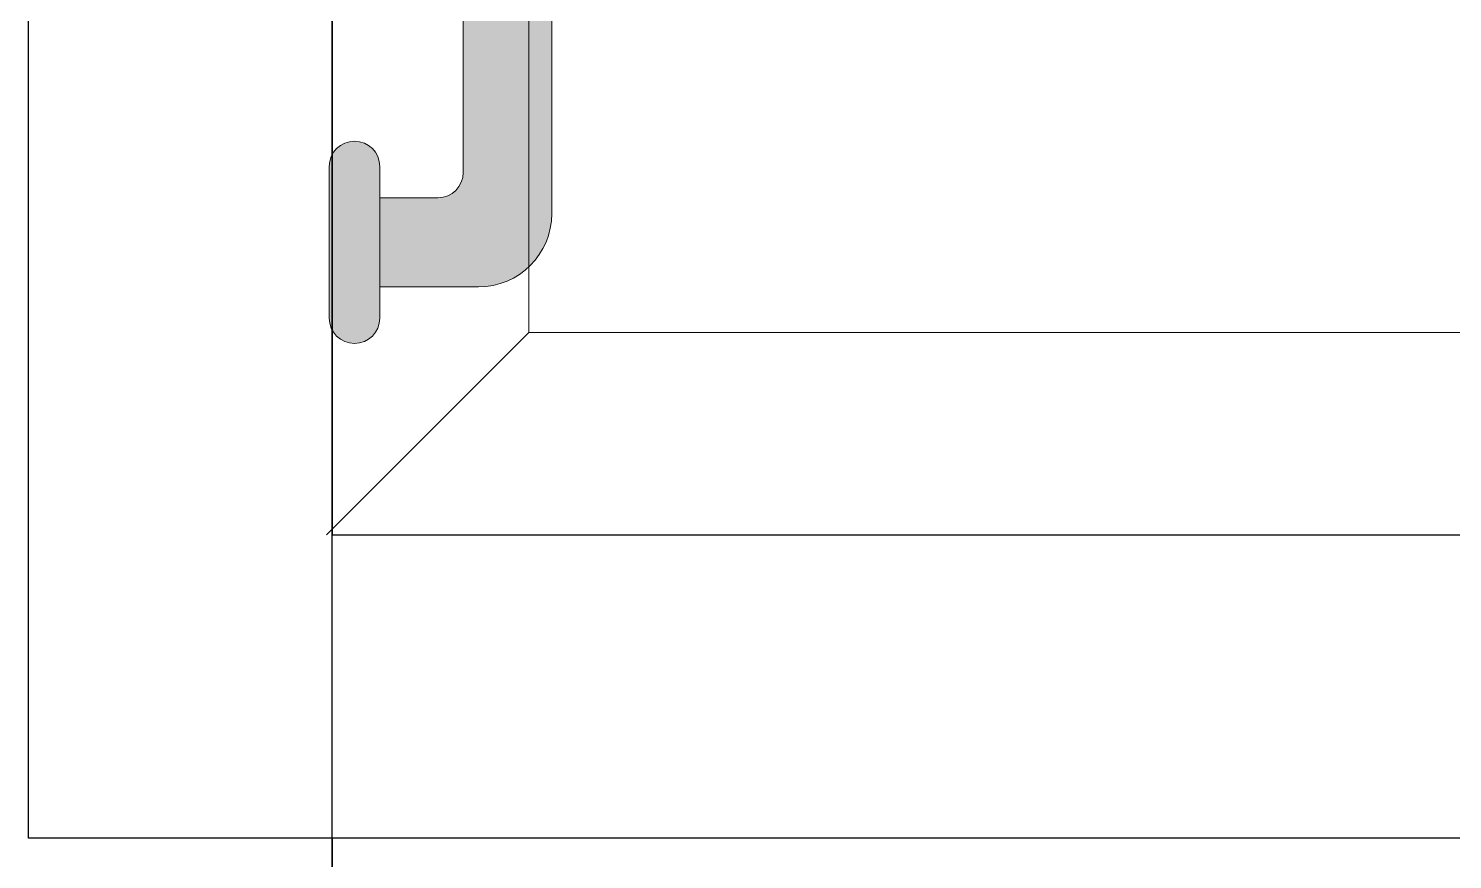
# Model space of a CAD drawing. Header units: metres. Extents: x 167 to 250, y 44 to 219.
# Drawn here: x 175.173 to 175.736, y 106.625 to 106.954 of the extents above; entities that cross this region are included whole.
import ezdxf

# ---------------------------------------------------------------- set-up
doc = ezdxf.new("R2010")
doc.units = ezdxf.units.M
doc.linetypes.add('06-PT1-01$0$HIDDEN2', pattern=[0.1875, 0.125, -0.0625])
for name, color, linetype, lineweight in [('A-CARP-MET', 166, 'Continuous', 13), ('A-PISO -ACHU', 55, 'Continuous', 0), ('muros', 5, 'Continuous', 25)]:
    doc.layers.add(name, color=color, linetype=linetype, lineweight=lineweight)

# ---------------------------------------------------------------- blocks, each defined once
blk = doc.blocks.new('barra 01')
at = {"true_color": 0xc7c8ca}
h = blk.add_hatch(color=9, dxfattribs=at)
h.dxf.hatch_style = 1
edge = h.paths.add_edge_path()
edge.add_line((36.32557152888654, 5.234394249592441), (36.01297499791013, 5.234394249592896))
edge.add_arc((36.01297499790991, 5.205394249592672), 0.02900000000022374, 449.9999999995508, 539.9999999995507)
edge.add_line((35.98397499790968, 5.205394249592899), (35.98397499790968, 5.175989381822291))
edge.add_line((35.98397499790968, 5.175989381822291), (35.98397499790968, 5.166394249592685))
edge.add_line((35.98397499790968, 5.166394249592685), (36.01921313598137, 5.166394249592685))
edge.add_line((36.01921313598137, 5.166394249592685), (36.01921313598137, 5.189394249592823))
edge.add_arc((36.02921313598137, 5.189394249592588), 0.00999999999999801, 89.99999999873802, 179.9999999986565, ccw=False)
edge.add_line((36.02921313598159, 5.199394249592586), (36.32557152888654, 5.199394249592586))
edge.add_line((36.32557152888654, 5.199394249592586), (36.57397499790983, 5.199394249592586))
edge.add_arc((36.57397499790982, 5.189394249592361), 0.01000000000022538, 360.0000000000407, 449.9999999999593, ccw=False)
edge.add_line((36.58397499791005, 5.189394249592368), (36.58397499791005, 5.16639424959223))
edge.add_line((36.58397499791005, 5.16639424959223), (36.61921313598174, 5.16639424959223))
edge.add_line((36.61921313598174, 5.16639424959223), (36.61921313598174, 5.175989381822291))
edge.add_line((36.61921313598174, 5.175989381822291), (36.61921313598174, 5.205394249592445))
edge.add_arc((36.59021313598151, 5.205394249592217), 0.02900000000022374, 360.0000000004492, 450.0000000004492)
edge.add_line((36.59021313598129, 5.234394249592441), (36.32557152888654, 5.234394249592441))
h = blk.add_hatch(color=9, dxfattribs=at)
h.dxf.hatch_style = 1
edge = h.paths.add_edge_path()
edge.add_arc((35.97159406694578, 5.156394249592694), 0.009999999999990905, 450, 630)
edge.add_line((35.97159406694578, 5.146394249592703), (36.03159406694573, 5.146394249592703))
edge.add_arc((36.03159406694573, 5.156394249592694), 0.009999999999990905, 270, 450)
edge.add_line((36.03159406694573, 5.166394249592685), (35.97159406694578, 5.166394249592685))
h = blk.add_hatch(color=9, dxfattribs=at)
h.dxf.hatch_style = 1
edge = h.paths.add_edge_path()
edge.add_arc((36.57159406694569, 5.156394249592466), 0.009999999999763531, 450, 630)
edge.add_line((36.57159406694569, 5.146394249592703), (36.63159406694609, 5.146394249592703))
edge.add_arc((36.63159406694609, 5.156394249592466), 0.009999999999763531, 270, 450)
edge.add_line((36.63159406694609, 5.16639424959223), (36.57159406694569, 5.16639424959223))
at = {"layer": 'A-CARP-MET'}
for points in [[(36.32557152888654, 5.234394249592441), (36.01297499791013, 5.234394249592896, 0.4142135623730951), (35.98397499790968, 5.205394249592899), (35.98397499790968, 5.175989381822291), (35.98397499790968, 5.175989381822291), (35.98397499790968, 5.166394249592685), (36.01921313598137, 5.166394249592685), (36.01921313598137, 5.189394249592823, -0.4142135623726789), (36.02921313598159, 5.199394249592586), (36.32557152888654, 5.199394249592586), (36.57397499790983, 5.199394249592586, -0.4142135623726789), (36.58397499791005, 5.189394249592368), (36.58397499791005, 5.16639424959223), (36.61921313598174, 5.16639424959223), (36.61921313598174, 5.175989381822291), (36.61921313598174, 5.175989381822291), (36.61921313598174, 5.205394249592445, 0.4142135623730951), (36.59021313598129, 5.234394249592441)], [(35.97159406694578, 5.166394249592685, 0.9999999999999998), (35.97159406694578, 5.146394249592703), (36.03159406694573, 5.146394249592703), (36.03159406694573, 5.146394249592703, 0.9999999999999998), (36.03159406694573, 5.166394249592685), (36.03159406694573, 5.166394249592685), (35.97159406694578, 5.166394249592685)], [(36.57159406694569, 5.16639424959223, 0.9999999999999998), (36.57159406694569, 5.146394249592703), (36.63159406694609, 5.146394249592703), (36.63159406694609, 5.146394249592703, 0.9999999999999998), (36.63159406694609, 5.16639424959223), (36.63159406694609, 5.16639424959223), (36.57159406694569, 5.16639424959223)]]:
    blk.add_lwpolyline(points, format="xyb", close=True, dxfattribs=at)
blk = doc.blocks.new('rrrr')
at = {"color": 7}
blk.add_lwpolyline([(170.2229024566239, 107.8822880986621), (170.3429024566239, 107.8822880986621), (170.3429024566239, 106.6339144149015), (168.1729024566239, 106.6339144149015), (168.1729024566239, 109.7754688190466), (170.3429024566239, 109.7754688190466), (170.3429024566239, 108.8322880986578), (170.2229024566239, 108.8322880986578), (170.2229024566239, 109.6554688190465), (168.2929024566239, 109.6554688190465), (168.2929024566239, 106.7539144149015), (170.2229024566239, 106.7539144149015)], close=True, dxfattribs=at)
at = {"layer": 'A-PISO -ACHU', "lineweight": 0}
blk.add_line((168.3707024565875, 106.8339144149015), (168.290702456624, 106.7539144149015), dxfattribs=at)
blk.add_lwpolyline([(168.3707024565875, 107.5829299589358), (168.3707024565875, 106.8339144149015), (170.1429024566239, 106.8339144149016), (170.1429024566239, 107.5839144149015)], dxfattribs=at)
at = {"color": 3, "rotation": 270}
blk.add_blockref('barra 01', (163.1454082070138, 143.4711162538685), dxfattribs=at)

msp = doc.modelspace()

# ---------------------------------------------------------------- linework, layer by layer
at = {"layer": 'muros', "color": 114, "true_color": 0x139b48}
msp.add_line((175.2929024566251, 103.0158024757302), (175.2929024566251, 109.7754688190466), dxfattribs=at)
at = {"layer": 'muros', "color": 61, "linetype": '06-PT1-01$0$HIDDEN2', "true_color": 0xe5e878}
msp.add_lwpolyline([(175.2929024566251, 116.1882051921226), (175.2929024566251, 115.5454688190463), (177.3403635965215, 115.5454688190463), (177.3403635965215, 114.4054688190464), (177.2203635965216, 114.4054688190464), (177.2203635965216, 115.4254688190464), (175.2929024566251, 115.4254688190464), (175.2929020923796, 113.4954688190463), (177.3403635965215, 113.4954688190464), (177.3403635965215, 113.3754688190465), (175.2929024566251, 113.3754688190464), (175.2929024566251, 109.7754688190465), (177.342902456624, 109.7754688190465), (177.342902456624, 108.8322880986578), (177.2229024566239, 108.8322880986578), (177.2229024566239, 109.6490645512335), (175.2929024566251, 109.6554688190465), (175.2929024566251, 106.7539144149015), (177.2229024566238, 106.7539144149015), (177.2229024566238, 107.8822880986621), (177.342902456624, 107.8822880986621), (177.342902456624, 106.6339144149015), (175.2929024566251, 106.6339144149015), (175.2929024566251, 103.0158024757302)], dxfattribs=at)

# ---------------------------------------------------------------- next in the draw order: block references
at = {"layer": 'muros', "color": 114, "true_color": 0x139b48}
msp.add_blockref('rrrr', (7, 0), dxfattribs=at)

doc.saveas('drawing.dxf')
